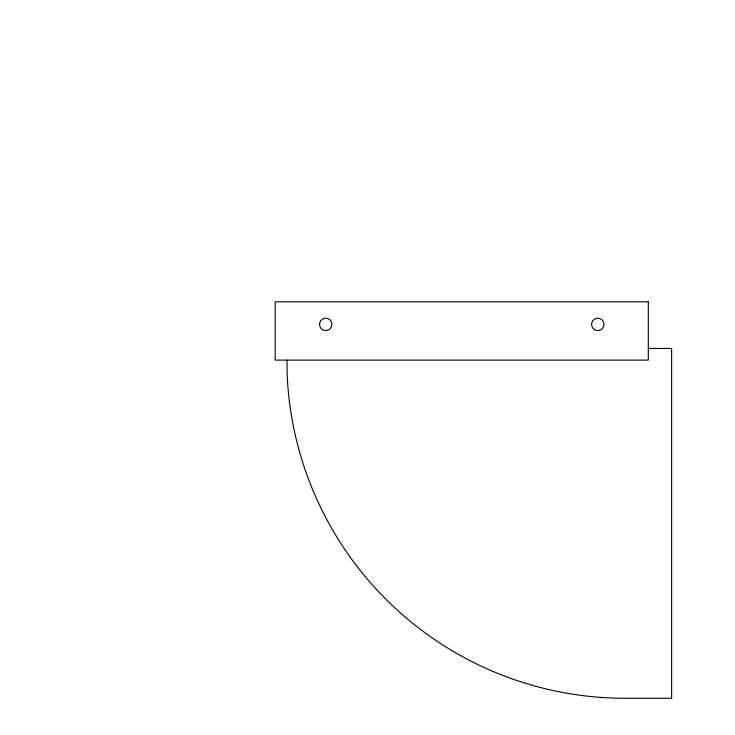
<?xml version="1.0" encoding="UTF-8"?>
<svg xmlns="http://www.w3.org/2000/svg" width="735" height="735" viewBox="0 0 735 735"><rect width="100%" height="100%" fill="white"/><g stroke="black" fill="none" stroke-linecap="round" stroke-linejoin="round"><path stroke-width="1.1" d="M648.307 348.454L671.625 348.454L671.625 698.25L624.989 698.25A338.137 338.137 0 0 1 287.063 371.919L287.063 360.113M648.307 301.819L275.193 301.819L275.193 360.113L648.307 360.113L648.307 301.819M322.61 329.749A6.22 6.22 0 0 0 331.935 324.356A6.22 6.22 0 0 0 322.61 318.972A6.22 6.22 0 0 0 322.61 329.749M594.67 329.749A6.22 6.22 0 0 0 603.995 324.356A6.22 6.22 0 0 0 594.67 318.972A6.22 6.22 0 0 0 594.67 329.749"/></g></svg>
